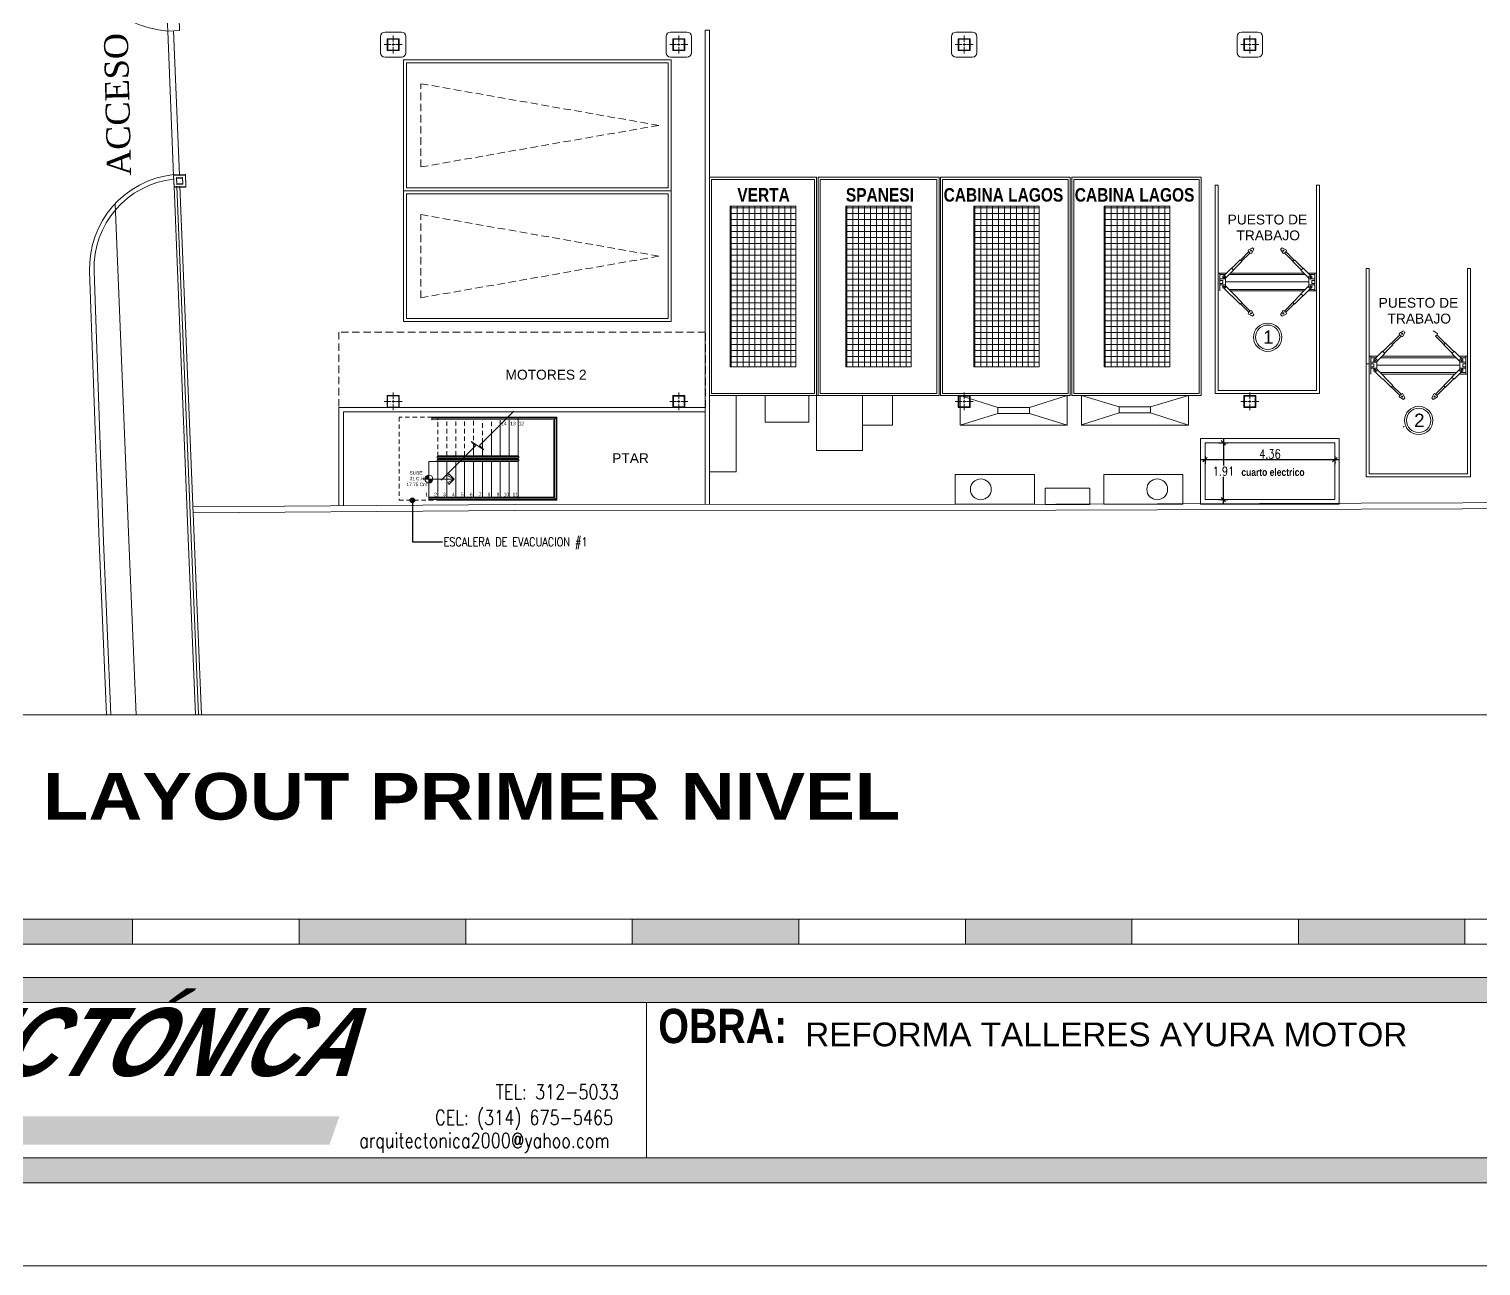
# Model space of a CAD drawing. Header units: millimetres. Extents: x 1010 to 1494, y -119 to 564.
# Drawn here: x 1047.44 to 1096.26, y 401.15 to 442.75 of the extents above; entities that cross this region are included whole.
import ezdxf
from ezdxf.enums import TextEntityAlignment as Align

# ---------------------------------------------------------------- set-up
doc = ezdxf.new("R2010")
doc.units = ezdxf.units.MM
doc.header["$PDMODE"] = 3
doc.linetypes.add('HIDDEN', pattern=[0.375, 0.25, -0.125])
doc.layers.get('0').update_dxf_attribs({"lineweight": 9})
doc.layers.get('Defpoints').update_dxf_attribs({"lineweight": 9})
for name, color, linetype, lineweight in [('10', 7, 'Continuous', 9), ('20', 6, 'Continuous', 9), ('30', 4, 'Continuous', 9), ('40', 3, 'Continuous', 9), ('50', 2, 'Continuous', 9), ('80', 1, 'Continuous', 9), ('Columna', 6, 'Continuous', 9), ('Estructura', 170, 'Continuous', 9), ('Malla', 7, 'FENCELINE1', 9), ('MRC', 2, 'Continuous', 9), ('Pedestal', 100, 'Continuous', 9), ('Puerta', 32, 'Continuous', 9), ('PYV', 6, 'Continuous', 9), ('TEXTOS', 7, 'Continuous', 9), ('TX2', 3, 'Continuous', 9), ('TX3', 6, 'Continuous', 9)]:
    doc.layers.add(name, color=color, linetype=linetype, lineweight=lineweight)
doc.styles.add('DING', font='romans.shx', dxfattribs={"width": 0.8})
doc.styles.add('OBLI', font='ARIALNB.TTF', dxfattribs={"oblique": 30})
doc.styles.get("Standard").update_dxf_attribs({"font": 'arial.ttf'})
doc.styles.add('SUB', font='ARIALNB.TTF', dxfattribs={"oblique": 30})
doc.styles.add('SWISS', font='swiss.ttf')
doc.styles.add('TITULO', font='')
doc.styles.get('TITULO').set_extended_font_data('Arial Black')
doc.linetypes.add('FENCELINE1', pattern='A,0.25,-0.1,[133,ltypeshp.shx,S=0.1,R=0,X=-0.1,Y=0],-0.1,1', length=1.45)
doc.dimstyles.new('DIM', dxfattribs={"dimscale": 0.15, "dimtxt": 2, "dimasz": 1, "dimexe": 1, "dimexo": 3, "dimgap": 0.25, "dimtad": 1, "dimtih": 1, "dimtoh": 1, "dimzin": 0, "dimdsep": 46, "dimtxsty": 'DING', "dimblk": 'OBLIQUE', "dimcen": 1, "dimdle": 1, "dimadec": 0, "dimazin": 0, "dimtfac": 1, "dimtmove": 0, "dimatfit": 0, "dimldrblk": 'ORIGIN2', "dimfxl": 1, "dimtolj": 1, "dimtzin": 0, "dimarcsym": 0})

# ---------------------------------------------------------------- blocks, each defined once
blk = doc.blocks.new('_Oblique')
at = {"color": 0, "linetype": 'ByBlock', "lineweight": -2}
blk.add_line((-0.5, -0.5), (0.5, 0.5), dxfattribs=at)
blk = doc.blocks.new('_Origin2')
at = {"color": 0, "linetype": 'ByBlock', "lineweight": -2}
blk.add_line((-0.5, 0), (-1, 0), dxfattribs=at)
for radius in [0.5, 0.25]:
    blk.add_circle((0, 0), radius, dxfattribs=at)
blk = doc.blocks.new('*D476')
at = {"layer": 'Defpoints', "color": 0, "transparency": 16777216}
for p in [(1086.986, 428.835), (1087.604, 428.835), (1086.986, 426.924)]:
    blk.add_point(p, dxfattribs=at)
at = {"layer": 'Estructura', "color": 0, "lineweight": -2, "transparency": 16777216}
for p, q in [((1087.436, 428.835), (1087.754, 428.835)), ((1087.604, 428.985), (1087.604, 428.067)), ((1087.604, 426.774), (1087.604, 427.692)), ((1087.436, 426.924), (1087.754, 426.924))]:
    blk.add_line(p, q, dxfattribs=at)
at = {"layer": 'Estructura', "color": 0, "lineweight": -2, "transparency": 16777216, "xscale": 0.15, "yscale": 0.15, "zscale": 0.15}
for p, rotation in [((1087.604, 428.835), 90), ((1087.604, 426.924), 270)]:
    blk.add_blockref('_Oblique', p, dxfattribs=dict(at, rotation=rotation))
at = {"layer": 'Estructura', "color": 0, "transparency": 16777216, "insert": (1087.604, 427.88), "char_height": 0.3, "attachment_point": 5, "style": 'DING'}
blk.add_mtext('\\A1;1.91', dxfattribs=at)
blk = doc.blocks.new('*D477')
at = {"layer": 'Defpoints', "color": 0, "transparency": 16777216}
for p in [(1086.986, 428.835), (1091.349, 428.835), (1091.349, 428.271)]:
    blk.add_point(p, dxfattribs=at)
at = {"layer": 'Estructura', "color": 0, "lineweight": -2, "transparency": 16777216}
for p, q in [((1086.836, 428.271), (1091.499, 428.271)), ((1086.986, 428.385), (1086.986, 428.121)), ((1091.349, 428.385), (1091.349, 428.121))]:
    blk.add_line(p, q, dxfattribs=at)
at = {"layer": 'Estructura', "color": 0, "lineweight": -2, "transparency": 16777216, "xscale": 0.15, "yscale": 0.15, "zscale": 0.15, "rotation": 180}
blk.add_blockref('_Oblique', (1086.986, 428.271), dxfattribs=at)
at = {"layer": 'Estructura', "color": 0, "lineweight": -2, "transparency": 16777216, "xscale": 0.15, "yscale": 0.15, "zscale": 0.15}
blk.add_blockref('_Oblique', (1091.349, 428.271), dxfattribs=at)
at = {"layer": 'Estructura', "color": 0, "transparency": 16777216, "insert": (1089.167, 428.459), "char_height": 0.3, "attachment_point": 5, "style": 'DING'}
blk.add_mtext('\\A1;4.36', dxfattribs=at)

msp = doc.modelspace()

# ---------------------------------------------------------------- hatches: boundary and pattern name
at = {"transparency": 33554534}
h = msp.add_hatch(color=7, dxfattribs=at)
h.dxf.hatch_style = 1
h.paths.add_polyline_path([(1060.89004, 427.74652), (1060.89004, 427.61421), (1060.75773, 427.61421, -0.41421072)])
h.paths.add_polyline_path([(1060.89004, 427.61421), (1061.02235, 427.61421, -0.41421072), (1060.89004, 427.4819)])
at = {"layer": '20'}
h = msp.add_hatch(color=256, dxfattribs=at)
h.paths.add_polyline_path([(1034.12645, 418.4122), (1033.28645, 418.4122), (1033.28645, 412.8122), (1034.12645, 412.8122)])
h.paths.add_polyline_path([(1034.12645, 429.6122), (1033.28645, 429.6122), (1033.28645, 424.0122), (1034.12645, 424.0122)])
h.paths.add_polyline_path([(1034.12645, 440.8122), (1033.28645, 440.8122), (1033.28645, 435.2122), (1034.12645, 435.2122)])
h.paths.add_polyline_path([(1039.72645, 412.8122), (1034.12645, 412.8122), (1034.12645, 411.9722), (1039.72645, 411.9722)])
h.paths.add_polyline_path([(1050.92645, 412.8122), (1045.32645, 412.8122), (1045.32645, 411.9722), (1050.92645, 411.9722)])
h.paths.add_polyline_path([(1062.12645, 412.8122), (1056.52645, 412.8122), (1056.52645, 411.9722), (1062.12645, 411.9722)])
h.paths.add_polyline_path([(1073.32645, 412.8122), (1067.72645, 412.8122), (1067.72645, 411.9722), (1073.32645, 411.9722)])
h.paths.add_polyline_path([(1084.52645, 412.8122), (1078.92645, 412.8122), (1078.92645, 411.9722), (1084.52645, 411.9722)])
at = {"layer": '20', "transparency": 33554687}
h = msp.add_hatch(dxfattribs=at)
h.set_pattern_fill('_USER', color=256, scale=0.2, double=1, pattern_type=0)
h.set_pattern_definition([(0, (1102.25363, 498.7417), (0, 0.2), []), (90, (1102.25363, 498.7417), (-0.2, 1e-17), [])])
h.paths.add_polyline_path([(1073.2228, 436.79431), (1071.0228, 436.79431), (1071.0228, 431.39431), (1073.2228, 431.39431)])
h = msp.add_hatch(dxfattribs=at)
h.set_pattern_fill('_USER', color=256, scale=0.2, double=1, pattern_type=0)
h.set_pattern_definition([(0, (1106.13863, 498.7417), (0, 0.2), []), (90, (1106.13863, 498.7417), (-0.2, 1e-17), [])])
h.paths.add_polyline_path([(1077.1078, 436.79431), (1074.9078, 436.79431), (1074.9078, 431.39431), (1077.1078, 431.39431)])
h = msp.add_hatch(dxfattribs=at)
h.set_pattern_fill('_USER', color=256, scale=0.2, double=1, pattern_type=0)
h.set_pattern_definition([(0, (1110.44363, 498.7417), (0, 0.2), []), (90, (1110.44363, 498.7417), (-0.2, 1e-17), [])])
h.paths.add_polyline_path([(1081.4128, 436.79431), (1079.2128, 436.79431), (1079.2128, 431.39431), (1081.4128, 431.39431)])
h = msp.add_hatch(dxfattribs=at)
h.set_pattern_fill('_USER', color=256, scale=0.2, double=1, pattern_type=0)
h.set_pattern_definition([(0, (1114.82919, 498.7417), (0, 0.2), []), (90, (1114.82919, 498.7417), (-0.2, 1e-17), [])])
h.paths.add_polyline_path([(1085.79836, 436.79431), (1083.59836, 436.79431), (1083.59836, 431.39431), (1085.79836, 431.39431)])
at = {"layer": '20'}
h = msp.add_hatch(color=256, dxfattribs=at)
h.paths.add_polyline_path([(1095.72645, 412.8122), (1090.12645, 412.8122), (1090.12645, 411.9722), (1095.72645, 411.9722)])
h.paths.add_polyline_path([(1106.92645, 412.8122), (1101.32645, 412.8122), (1101.32645, 411.9722), (1106.92645, 411.9722)])
h.paths.add_polyline_path([(1118.12645, 412.8122), (1112.52645, 412.8122), (1112.52645, 411.9722), (1118.12645, 411.9722)])
h.paths.add_polyline_path([(1129.32645, 412.8122), (1123.72645, 412.8122), (1123.72645, 411.9722), (1129.32645, 411.9722)])
h.paths.add_polyline_path([(1140.52645, 412.8122), (1134.92645, 412.8122), (1134.92645, 411.9722), (1140.52645, 411.9722)])
h.paths.add_polyline_path([(1151.72645, 412.8122), (1146.12645, 412.8122), (1146.12645, 411.9722), (1151.72645, 411.9722)])
h.paths.add_polyline_path([(1162.92645, 412.8122), (1157.32645, 412.8122), (1157.32645, 411.9722), (1162.92645, 411.9722)])
msp.add_hatch(color=256, dxfattribs=at).paths.add_polyline_path([(1103.37045, 410.8522), (1033.28645, 410.8522), (1033.28645, 403.953), (1103.37045, 403.953), (1103.37045, 404.793), (1034.12645, 404.793), (1034.12645, 410.0122), (1103.37045, 410.0122)])
h = msp.add_hatch(color=250, dxfattribs=at)
h.set_gradient(color1=(51, 51, 51), one_color=1, tint=1)
h.paths.add_polyline_path([(1057.87825, 406.18267), (1044.15416, 406.18267), (1043.82261, 405.23183), (1057.5467, 405.23183)])

# ---------------------------------------------------------------- linework, layer by layer
for p, q in [((1087.32952, 437.49417), (1087.42952, 437.49417)), ((1087.32952, 430.49417), (1087.32952, 437.49417)), ((1087.42952, 437.49417), (1087.42952, 430.59417)), ((1090.72952, 430.59417), (1090.72952, 437.49417)), ((1090.72952, 437.49417), (1090.82952, 437.49417)), ((1090.82952, 430.49417), (1090.82952, 437.49417)), ((1092.40799, 427.6951), (1092.40799, 434.6951)), ((1092.40799, 434.6951), (1092.50799, 434.6951)), ((1092.50799, 434.6951), (1092.50799, 427.7951)), ((1095.80799, 427.7951), (1095.80799, 434.6951)), ((1095.80799, 434.6951), (1095.90799, 434.6951)), ((1095.90799, 427.6951), (1095.90799, 434.6951)), ((1092.40799, 431.48884), (1092.50799, 431.48884)), ((1087.42952, 430.59417), (1090.72952, 430.59417)), ((1087.32952, 430.49417), (1090.82952, 430.49417)), ((1092.40799, 427.6951), (1095.90799, 427.6951)), ((1092.50799, 427.7951), (1095.80799, 427.7951))]:
    msp.add_line(p, q)
at = {"layer": '10'}
for p, q in [((1059.69004, 442.30431, 99.84153), (1059.69004, 442.52823, 99.84153)), ((1069.29004, 442.30431, 99.84153), (1069.29004, 442.52823, 99.84153)), ((1078.89004, 442.30431, 99.84153), (1078.89004, 442.52823, 99.84153)), ((1088.49004, 442.30431), (1088.49004, 442.52823)), ((1059.61004, 442.22431, 99.84153), (1059.39004, 442.22431, 99.84153)), ((1059.74004, 442.22431, 99.84153), (1059.64004, 442.22431, 99.84153)), ((1059.69004, 442.17431, 99.84153), (1059.69004, 442.27431, 99.84153)), ((1059.69004, 441.92823, 99.84153), (1059.69004, 442.14431, 99.84153)), ((1059.99004, 442.22431, 99.84153), (1059.77004, 442.22431, 99.84153)), ((1069.21004, 442.22431, 99.84153), (1068.99004, 442.22431, 99.84153)), ((1069.34004, 442.22431, 99.84153), (1069.24004, 442.22431, 99.84153)), ((1069.29004, 442.17431, 99.84153), (1069.29004, 442.27431, 99.84153)), ((1069.29004, 441.92823, 99.84153), (1069.29004, 442.14431, 99.84153)), ((1069.59004, 442.22431, 99.84153), (1069.37004, 442.22431, 99.84153)), ((1078.81004, 442.22431, 99.84153), (1078.59004, 442.22431, 99.84153)), ((1078.94004, 442.22431, 99.84153), (1078.84004, 442.22431, 99.84153)), ((1078.89004, 442.17431, 99.84153), (1078.89004, 442.27431, 99.84153)), ((1078.89004, 441.92823, 99.84153), (1078.89004, 442.14431, 99.84153)), ((1079.19004, 442.22431, 99.84153), (1078.97004, 442.22431, 99.84153)), ((1088.41004, 442.22431), (1088.19004, 442.22431)), ((1088.54004, 442.22431), (1088.44004, 442.22431)), ((1088.49004, 442.17431), (1088.49004, 442.27431)), ((1088.49004, 441.92823), (1088.49004, 442.14431)), ((1088.79004, 442.22431), (1088.57004, 442.22431)), ((1059.61004, 430.22431, 99.84153), (1059.39004, 430.22431, 99.84153)), ((1059.74004, 430.22431, 99.84153), (1059.64004, 430.22431, 99.84153)), ((1059.69004, 430.30431, 99.84153), (1059.69004, 430.52823, 99.84153)), ((1059.69004, 430.17431, 99.84153), (1059.69004, 430.27431, 99.84153)), ((1059.69004, 429.92823, 99.84153), (1059.69004, 430.14431, 99.84153)), ((1059.99004, 430.22431, 99.84153), (1059.77004, 430.22431, 99.84153)), ((1069.21004, 430.22431, 99.84153), (1068.99004, 430.22431, 99.84153)), ((1069.34004, 430.22431, 99.84153), (1069.24004, 430.22431, 99.84153)), ((1069.29004, 430.30431, 99.84153), (1069.29004, 430.52823, 99.84153)), ((1069.29004, 430.17431, 99.84153), (1069.29004, 430.27431, 99.84153)), ((1069.29004, 429.92823, 99.84153), (1069.29004, 430.14431, 99.84153)), ((1069.59004, 430.22431, 99.84153), (1069.37004, 430.22431, 99.84153)), ((1078.81004, 430.22431, 99.84153), (1078.59004, 430.22431, 99.84153)), ((1078.94004, 430.22431, 99.84153), (1078.84004, 430.22431, 99.84153)), ((1078.89004, 430.30431, 99.84153), (1078.89004, 430.52823, 99.84153)), ((1078.89004, 430.17431, 99.84153), (1078.89004, 430.27431, 99.84153)), ((1078.89004, 429.92823, 99.84153), (1078.89004, 430.14431, 99.84153)), ((1079.19004, 430.22431, 99.84153), (1078.97004, 430.22431, 99.84153)), ((1088.41004, 430.22431), (1088.19004, 430.22431)), ((1088.54004, 430.22431), (1088.44004, 430.22431)), ((1088.49004, 430.30431), (1088.49004, 430.52823)), ((1088.49004, 430.17431), (1088.49004, 430.27431)), ((1088.49004, 429.92823), (1088.49004, 430.14431)), ((1088.79004, 430.22431), (1088.57004, 430.22431)), ((1065.16504, 429.67671, 99.84153), (1060.99004, 429.67671, 99.84153)), ((1065.11504, 429.62671, 99.84153), (1060.99004, 429.62671, 99.84153)), ((1061.19004, 429.67671, 99.84153), (1061.19004, 429.62671, 99.84153)), ((1063.89004, 429.62671, 99.84153), (1063.89004, 429.67671, 99.84153)), ((1065.11504, 429.62671, 99.84153), (1065.16504, 429.67671, 99.84153)), ((1065.11504, 426.97671, 99.84153), (1065.11504, 429.62671, 99.84153)), ((1065.16504, 426.92671, 99.84153), (1065.16504, 429.67671, 99.84153)), ((1061.16504, 428.32671, 99.84153), (1061.16504, 428.37671, 99.84153)), ((1061.16504, 428.37671, 99.84153), (1063.91504, 428.37671, 99.84153)), ((1061.16504, 428.32671, 99.84153), (1063.91504, 428.32671, 99.84153)), ((1061.16504, 428.22671, 99.84153), (1061.16504, 428.27671, 99.84153)), ((1061.16504, 428.27671, 99.84153), (1063.91504, 428.27671, 99.84153)), ((1061.16504, 428.22671, 99.84153), (1063.91504, 428.22671, 99.84153)), ((1063.91504, 428.32671, 99.84153), (1063.91504, 428.37671, 99.84153)), ((1063.91504, 428.22671, 99.84153), (1063.91504, 428.27671, 99.84153)), ((1060.89004, 426.97671, 99.84153), (1065.11504, 426.97671, 99.84153)), ((1060.89004, 426.97671, 99.84153), (1060.89004, 426.92671, 99.84153)), ((1060.89004, 426.92671, 99.84153), (1065.16504, 426.92671, 99.84153)), ((1063.89004, 426.97671, 99.84153), (1063.89004, 426.92671, 99.84153)), ((1065.16504, 426.92671, 99.84153), (1065.11504, 426.97671, 99.84153)), ((1219.76645, 412.8122), (1032.72645, 412.8122)), ((1050.92645, 412.8122), (1050.92645, 411.9722)), ((1056.52645, 412.8122), (1056.52645, 411.9722)), ((1062.12645, 412.8122), (1062.12645, 411.9722)), ((1067.72645, 412.8122), (1067.72645, 411.9722)), ((1073.32645, 412.8122), (1073.32645, 411.9722)), ((1078.92645, 412.8122), (1078.92645, 411.9722)), ((1084.52645, 412.8122), (1084.52645, 411.9722)), ((1090.12645, 412.8122), (1090.12645, 411.9722)), ((1095.72645, 412.8122), (1095.72645, 411.9722)), ((1219.76645, 411.9722), (1033.28645, 411.9722))]:
    msp.add_line(p, q, dxfattribs=at)
msp.add_lwpolyline([(1026.56645, 401.153), (1222.56645, 401.153), (1222.56645, 541.153), (1026.56645, 541.153)], close=True, dxfattribs=at)
at = {"layer": '20'}
for p, q in [((1087.88407, 434.70529), (1088.16692, 434.98814)), ((1088.22349, 434.93157), (1088.16692, 434.98814)), ((1088.17399, 434.98107), (1088.45683, 435.26391)), ((1088.21641, 434.93864), (1088.49926, 435.22148)), ((1088.43638, 435.31186), (1088.5812, 435.39488)), ((1088.45033, 435.2704), (1088.43638, 435.31186)), ((1088.50575, 435.21499), (1088.45033, 435.2704)), ((1088.50575, 435.21499), (1088.54721, 435.20103)), ((1088.54721, 435.20103), (1088.63023, 435.34586)), ((1088.5812, 435.39488), (1088.60572, 435.37037)), ((1088.63023, 435.34586), (1088.60572, 435.37037)), ((1089.52881, 435.34586), (1089.55332, 435.37037)), ((1089.61182, 435.20103), (1089.52881, 435.34586)), ((1089.57783, 435.39488), (1089.55332, 435.37037)), ((1089.72266, 435.31186), (1089.57783, 435.39488)), ((1089.65328, 435.21499), (1089.61182, 435.20103)), ((1089.65328, 435.21499), (1089.7087, 435.2704)), ((1089.94262, 434.93864), (1089.65977, 435.22148)), ((1089.98504, 434.98107), (1089.7022, 435.26391)), ((1089.7087, 435.2704), (1089.72266, 435.31186)), ((1089.93555, 434.93157), (1089.99211, 434.98814)), ((1090.27496, 434.70529), (1089.99211, 434.98814)), ((1087.42952, 434.54417), (1087.70881, 434.54417)), ((1087.42952, 434.54417), (1087.42952, 433.94417)), ((1087.47952, 434.54417), (1087.47952, 433.94417)), ((1087.60881, 434.44417), (1087.877, 434.71236)), ((1087.67952, 434.37346), (1087.94771, 434.64165)), ((1087.85023, 434.54417), (1090.30881, 434.54417)), ((1087.94771, 434.64165), (1087.877, 434.71236)), ((1087.94064, 434.64873), (1088.22349, 434.93157)), ((1090.21839, 434.64873), (1089.93555, 434.93157)), ((1090.21132, 434.64165), (1090.28203, 434.71236)), ((1090.47952, 434.37346), (1090.21132, 434.64165)), ((1090.55023, 434.44417), (1090.28203, 434.71236)), ((1090.45023, 434.54417), (1090.72952, 434.54417)), ((1090.67952, 434.54417), (1090.67952, 433.94417)), ((1090.72952, 434.54417), (1090.72952, 433.94417)), ((1087.47952, 434.49417), (1087.65881, 434.49417)), ((1087.57952, 434.34417), (1087.57952, 434.44417)), ((1087.57952, 434.44417), (1087.67952, 434.44417)), ((1087.57952, 434.14417), (1087.57952, 434.04417)), ((1087.57952, 434.04417), (1087.67952, 434.04417)), ((1087.60881, 434.04417), (1087.877, 433.77597)), ((1087.67952, 434.34417), (1087.67952, 434.44417)), ((1087.67952, 434.24417), (1090.47952, 434.24417)), ((1087.67952, 434.14417), (1087.67952, 434.04417)), ((1087.67952, 434.11488), (1087.94771, 433.84668)), ((1087.80023, 434.49417), (1090.35881, 434.49417)), ((1090.47952, 434.11488), (1090.21132, 433.84668)), ((1090.55023, 434.04417), (1090.28203, 433.77597)), ((1090.57952, 434.44417), (1090.47952, 434.44417)), ((1090.47952, 434.34417), (1090.47952, 434.44417)), ((1090.47952, 434.14417), (1090.47952, 434.04417)), ((1090.57952, 434.04417), (1090.47952, 434.04417)), ((1090.50023, 434.49417), (1090.67952, 434.49417)), ((1090.57952, 434.34417), (1090.57952, 434.44417)), ((1090.57952, 434.14417), (1090.57952, 434.04417)), ((1087.80023, 433.99417), (1090.35881, 433.99417)), ((1087.85023, 433.94417), (1090.30881, 433.94417)), ((1087.88407, 433.78304), (1088.16692, 433.5002)), ((1087.94064, 433.83961), (1088.22349, 433.55677)), ((1088.22349, 433.55677), (1088.16692, 433.5002)), ((1088.21641, 433.54969), (1088.49926, 433.26685)), ((1089.94262, 433.54969), (1089.65977, 433.26685)), ((1090.21839, 433.83961), (1089.93555, 433.55677)), ((1089.93555, 433.55677), (1089.99211, 433.5002)), ((1090.27496, 433.78304), (1089.99211, 433.5002)), ((1090.21132, 433.84668), (1090.28203, 433.77597)), ((1090.45023, 433.94417), (1090.72952, 433.94417)), ((1090.50023, 433.99417), (1090.67952, 433.99417)), ((1088.17399, 433.50727), (1088.45683, 433.22443)), ((1088.45033, 433.21793), (1088.43638, 433.17647)), ((1088.43638, 433.17647), (1088.5812, 433.09346)), ((1088.50575, 433.27335), (1088.45033, 433.21793)), ((1088.50575, 433.27335), (1088.54721, 433.28731)), ((1088.54721, 433.28731), (1088.63023, 433.14248)), ((1088.5812, 433.09346), (1088.60572, 433.11797)), ((1088.63023, 433.14248), (1088.60572, 433.11797)), ((1089.61182, 433.28731), (1089.52881, 433.14248)), ((1089.52881, 433.14248), (1089.55332, 433.11797)), ((1089.57783, 433.09346), (1089.55332, 433.11797)), ((1089.72266, 433.17647), (1089.57783, 433.09346)), ((1089.65328, 433.27335), (1089.61182, 433.28731)), ((1089.65328, 433.27335), (1089.7087, 433.21793)), ((1089.98504, 433.50727), (1089.7022, 433.22443)), ((1089.7087, 433.21793), (1089.72266, 433.17647)), ((1093.51484, 432.5128), (1093.65967, 432.59581)), ((1093.62568, 432.40196), (1093.7087, 432.54679)), ((1093.7087, 432.54679), (1093.68418, 432.5713)), ((1094.80113, 432.5128), (1094.6563, 432.59581)), ((1092.96254, 431.90623), (1093.24539, 432.18907)), ((1093.01911, 431.84966), (1093.30196, 432.1325)), ((1093.30196, 432.1325), (1093.24539, 432.18907)), ((1093.25246, 432.182), (1093.5353, 432.46484)), ((1093.29488, 432.13957), (1093.57773, 432.42241)), ((1093.5288, 432.47134), (1093.51484, 432.5128)), ((1093.58422, 432.41592), (1093.5288, 432.47134)), ((1093.58422, 432.41592), (1093.62568, 432.40196)), ((1094.73175, 432.41592), (1094.78717, 432.47134)), ((1095.02109, 432.13957), (1094.73824, 432.42241)), ((1095.06351, 432.182), (1094.78067, 432.46484)), ((1094.78717, 432.47134), (1094.80113, 432.5128)), ((1095.01402, 432.1325), (1095.07058, 432.18907)), ((1095.29686, 431.84966), (1095.01402, 432.1325)), ((1095.35343, 431.90623), (1095.07058, 432.18907)), ((1092.50799, 431.7451), (1092.78727, 431.7451)), ((1092.50799, 431.7451), (1092.50799, 431.1451)), ((1092.55799, 431.7451), (1092.55799, 431.1451)), ((1092.55799, 431.6951), (1092.73727, 431.6951)), ((1092.65799, 431.5451), (1092.65799, 431.6451)), ((1092.65799, 431.6451), (1092.75799, 431.6451)), ((1092.68727, 431.6451), (1092.95547, 431.9133)), ((1092.75799, 431.57439), (1093.02618, 431.84259)), ((1092.75799, 431.5451), (1092.75799, 431.6451)), ((1092.8787, 431.6951), (1095.43727, 431.6951)), ((1092.9287, 431.7451), (1095.38727, 431.7451)), ((1093.02618, 431.84259), (1092.95547, 431.9133)), ((1095.28979, 431.84259), (1095.3605, 431.9133)), ((1095.55799, 431.57439), (1095.28979, 431.84259)), ((1095.6287, 431.6451), (1095.3605, 431.9133)), ((1095.5287, 431.7451), (1095.80799, 431.7451)), ((1095.65799, 431.6451), (1095.55799, 431.6451)), ((1095.55799, 431.5451), (1095.55799, 431.6451)), ((1095.5787, 431.6951), (1095.75799, 431.6951)), ((1095.65799, 431.5451), (1095.65799, 431.6451)), ((1095.75799, 431.7451), (1095.75799, 431.1451)), ((1095.80799, 431.7451), (1095.80799, 431.1451)), ((1092.65799, 431.3451), (1092.65799, 431.2451)), ((1092.65799, 431.2451), (1092.75799, 431.2451)), ((1092.68727, 431.2451), (1092.95547, 430.9769)), ((1092.75799, 431.4451), (1095.55799, 431.4451)), ((1092.75799, 431.3451), (1092.75799, 431.2451)), ((1092.75799, 431.31581), (1093.02618, 431.04761)), ((1092.8787, 431.1951), (1095.43727, 431.1951)), ((1092.9287, 431.1451), (1095.38727, 431.1451)), ((1095.55799, 431.31581), (1095.28979, 431.04761)), ((1095.6287, 431.2451), (1095.3605, 430.9769)), ((1095.5287, 431.1451), (1095.80799, 431.1451)), ((1095.55799, 431.3451), (1095.55799, 431.2451)), ((1095.65799, 431.2451), (1095.55799, 431.2451)), ((1095.5787, 431.1951), (1095.75799, 431.1951)), ((1095.65799, 431.3451), (1095.65799, 431.2451)), ((1092.96254, 430.98397), (1093.24539, 430.70113)), ((1093.01911, 431.04054), (1093.30196, 430.7577)), ((1093.30196, 430.7577), (1093.24539, 430.70113)), ((1093.25246, 430.7082), (1093.5353, 430.42536)), ((1093.29488, 430.75063), (1093.57773, 430.46778)), ((1095.02109, 430.75063), (1094.73824, 430.46778)), ((1095.06351, 430.7082), (1094.78067, 430.42536)), ((1095.29686, 431.04054), (1095.01402, 430.7577)), ((1095.01402, 430.7577), (1095.07058, 430.70113)), ((1095.35343, 430.98397), (1095.07058, 430.70113)), ((1095.28979, 431.04761), (1095.3605, 430.9769)), ((1093.5288, 430.41886), (1093.51484, 430.3774)), ((1093.51484, 430.3774), (1093.65967, 430.29439)), ((1093.58422, 430.47428), (1093.5288, 430.41886)), ((1093.58422, 430.47428), (1093.62568, 430.48824)), ((1093.62568, 430.48824), (1093.7087, 430.34341)), ((1093.65967, 430.29439), (1093.68418, 430.3189)), ((1093.7087, 430.34341), (1093.68418, 430.3189)), ((1094.69029, 430.48824), (1094.60728, 430.34341)), ((1094.60728, 430.34341), (1094.63179, 430.3189)), ((1094.6563, 430.29439), (1094.63179, 430.3189)), ((1094.80113, 430.3774), (1094.6563, 430.29439)), ((1094.73175, 430.47428), (1094.69029, 430.48824)), ((1094.73175, 430.47428), (1094.78717, 430.41886)), ((1094.78717, 430.41886), (1094.80113, 430.3774)), ((1060.99004, 429.60171, 99.84153), (1060.99004, 429.70171, 99.84153)), ((1065.19004, 429.70171, 99.84153), (1060.99004, 429.70171, 99.84153)), ((1061.19004, 429.67671, 99.84153), (1061.19004, 429.70171, 99.84153)), ((1061.19004, 429.60171, 99.84153), (1061.19004, 429.62671, 99.84153)), ((1063.89004, 429.67671, 99.84153), (1063.89004, 429.70171, 99.84153)), ((1063.89004, 429.60171, 99.84153), (1063.89004, 429.62671, 99.84153)), ((1065.19004, 426.90171, 99.84153), (1065.19004, 429.70171, 99.84153)), ((1065.09004, 427.00171, 99.84153), (1065.09004, 429.60171, 99.84153)), ((1093.65967, 429.38955), (1093.68418, 429.36504)), ((1061.19004, 428.30171, 99.84153), (1063.89004, 428.30171, 99.84153)), ((1061.52342, 427.72971, 99.84153), (1061.56433, 427.79677, 99.84153)), ((1061.74043, 427.61421, 99.84153), (1061.52342, 427.72971, 99.84153)), ((1061.56433, 427.79677, 99.84153), (1061.74043, 427.61421, 99.84153)), ((1061.74043, 427.61421, 99.84153), (1061.52342, 427.49871, 99.84153)), ((1061.52342, 427.49871, 99.84153), (1061.56433, 427.43165, 99.84153)), ((1061.56433, 427.43165, 99.84153), (1061.74043, 427.61421, 99.84153)), ((1060.89004, 427.00171, 99.84153), (1065.09004, 427.00171, 99.84153)), ((1060.89004, 426.97671, 99.84153), (1060.89004, 427.00171, 99.84153)), ((1060.89004, 426.90171, 99.84153), (1060.89004, 426.92671, 99.84153)), ((1061.19004, 426.90171, 99.84153), (1065.19004, 426.90171, 99.84153)), ((1063.89004, 426.97671, 99.84153), (1063.89004, 427.00171, 99.84153)), ((1063.89004, 426.90171, 99.84153), (1063.89004, 426.92671, 99.84153)), ((1219.76645, 410.8522), (1033.28645, 410.8522)), ((1218.92645, 410.0122), (1034.12645, 410.0122)), ((1034.12645, 404.793), (1218.92645, 404.793)), ((1033.28645, 403.953), (1219.76645, 403.953))]:
    msp.add_line(p, q, dxfattribs=at)
at = {"layer": '20', "color": 7, "lineweight": 0}
msp.add_line((1026.56645, 401.153), (1222.56645, 401.153), dxfattribs=at)
at = {"layer": '20', "elevation": 99.84153}
msp.add_lwpolyline([(1052.10674, 442.68205, -0.37808993), (1048.97757, 445.88487, -0.00951499), (1047.50316, 497.53941, -0.00665151), (1047.57558, 516.61363, -0.36003132), (1049.63357, 519.01637), (1054.97735, 520.17422)], format="xyb", dxfattribs=at)
at = {"layer": '20', "elevation": 199.68306}
for points in [[(1060.03978, 437.31108), (1069.03978, 437.31108), (1069.03978, 441.71108), (1060.03978, 441.71108)], [(1060.13978, 437.41108), (1068.93978, 437.41108), (1068.93978, 441.61108), (1060.13978, 441.61108)], [(1060.03978, 432.91108), (1069.03978, 432.91108), (1069.03978, 437.31108), (1060.03978, 437.31108)], [(1060.13978, 433.01108), (1068.93978, 433.01108), (1068.93978, 437.21108), (1060.13978, 437.21108)]]:
    msp.add_lwpolyline(points, close=True, dxfattribs=at)
at = {"layer": '20'}
for points in [[(1050.04376, 419.68335), (1049.79846, 425.50619), (1049.48107, 434.60336, -0.39354219), (1052.30286, 437.85343)], [(1050.1939, 419.68335), (1049.94835, 425.51196), (1049.63098, 434.60859, -0.39259557), (1052.30892, 437.70321)]]:
    msp.add_lwpolyline(points, format="xyb", dxfattribs=at)
for points in [[(1053.04627, 419.68335), (1052.79572, 425.63081), (1052.31898, 437.45375)], [(1053.24645, 419.68335), (1052.99555, 425.63904), (1052.51881, 437.46196)], [(1051.0445, 419.68335), (1050.79741, 425.54842), (1050.34045, 436.88085)]]:
    msp.add_lwpolyline(points, dxfattribs=at)
for points in [[(1087.47952, 434.34417), (1087.67952, 434.34417), (1087.67952, 434.14417), (1087.47952, 434.14417)], [(1087.47952, 434.29417), (1087.57952, 434.29417), (1087.57952, 434.19417), (1087.47952, 434.19417)], [(1090.47952, 434.34417), (1090.67952, 434.34417), (1090.67952, 434.14417), (1090.47952, 434.14417)], [(1090.67952, 434.29417), (1090.57952, 434.29417), (1090.57952, 434.19417), (1090.67952, 434.19417)], [(1092.55799, 431.5451), (1092.75799, 431.5451), (1092.75799, 431.3451), (1092.55799, 431.3451)], [(1092.55799, 431.4951), (1092.65799, 431.4951), (1092.65799, 431.3951), (1092.55799, 431.3951)], [(1095.55799, 431.5451), (1095.75799, 431.5451), (1095.75799, 431.3451), (1095.55799, 431.3451)], [(1095.75799, 431.4951), (1095.65799, 431.4951), (1095.65799, 431.3951), (1095.75799, 431.3951)]]:
    msp.add_lwpolyline(points, close=True, dxfattribs=at)
for centre, radius in [((1088.535, 435.29966), 0.01698), ((1089.62403, 435.29966), 0.01698), ((1087.62952, 434.39417), 0.0118), ((1087.62952, 434.09417), 0.0118), ((1090.52952, 434.39417), 0.0118), ((1090.52952, 434.09417), 0.0118), ((1088.535, 433.18868), 0.01698), ((1089.62403, 433.18868), 0.01698), ((1089.09247, 432.38633), 0.4753), ((1089.09247, 432.38633), 0.40825), ((1093.61347, 432.50059), 0.01698), ((1092.70799, 431.5951), 0.0118), ((1095.60799, 431.5951), 0.0118), ((1092.70799, 431.2951), 0.0118), ((1095.60799, 431.2951), 0.0118), ((1093.61347, 430.38961), 0.01698), ((1094.7025, 430.38961), 0.01698), ((1094.17094, 429.58726), 0.4753), ((1094.17094, 429.58726), 0.40825), ((1060.89004, 427.61421, 99.84153), 0.13231)]:
    msp.add_circle(centre, radius, dxfattribs=at)
at = {"layer": '30', "linetype": 'HIDDEN'}
for p, q in [((1060.61713, 440.91108, 199.68306), (1068.61713, 439.51108, 199.68306)), ((1060.61713, 438.11108, 199.68306), (1060.61713, 440.91108, 199.68306)), ((1068.61713, 439.51108, 199.68306), (1060.61713, 438.11108, 199.68306)), ((1060.61713, 436.51108, 199.68306), (1068.61713, 435.11108, 199.68306)), ((1060.61713, 433.71108, 199.68306), (1060.61713, 436.51108, 199.68306)), ((1068.61713, 435.11108, 199.68306), (1060.61713, 433.71108, 199.68306))]:
    msp.add_line(p, q, dxfattribs=at)
at = {"layer": '30'}
for p, q in [((1062.99004, 428.40171, 99.84153), (1062.99004, 429.14156, 99.84153)), ((1063.29004, 428.40171, 99.84153), (1063.29004, 429.44156, 99.84153)), ((1063.59004, 428.40171, 99.84153), (1063.59004, 429.60171, 99.84153)), ((1063.89004, 428.37671, 99.84153), (1063.89004, 429.60171, 99.84153)), ((1062.39004, 428.40171, 99.84153), (1062.39004, 428.6689, 99.84153)), ((1062.69004, 428.40171, 99.84153), (1062.69004, 428.84156, 99.84153)), ((1060.89004, 427.00171, 99.84153), (1060.89004, 428.20171, 99.84153)), ((1060.89004, 428.20171, 99.84153), (1063.89004, 428.20171, 99.84153)), ((1061.19004, 428.40171, 99.84153), (1063.89004, 428.40171, 99.84153)), ((1061.19004, 428.27671, 99.84153), (1061.19004, 428.32671, 99.84153)), ((1061.19004, 427.00171, 99.84153), (1061.19004, 428.22671, 99.84153)), ((1061.49004, 427.00171, 99.84153), (1061.49004, 428.20171, 99.84153)), ((1061.79004, 427.00171, 99.84153), (1061.79004, 428.20171, 99.84153)), ((1062.09004, 427.00171, 99.84153), (1062.09004, 428.20171, 99.84153)), ((1062.39004, 427.00171, 99.84153), (1062.39004, 428.20171, 99.84153)), ((1062.69004, 427.00171, 99.84153), (1062.69004, 428.20171, 99.84153)), ((1062.99004, 427.00171, 99.84153), (1062.99004, 428.20171, 99.84153)), ((1063.29004, 427.00171, 99.84153), (1063.29004, 428.20171, 99.84153)), ((1063.59004, 427.00171, 99.84153), (1063.59004, 428.20171, 99.84153)), ((1063.89004, 428.27671, 99.84153), (1063.89004, 428.32671, 99.84153)), ((1063.89004, 427.00171, 99.84153), (1063.89004, 428.22671, 99.84153))]:
    msp.add_line(p, q, dxfattribs=at)
for points in [[(1073.2228, 436.79431), (1071.0228, 436.79431), (1071.0228, 431.39431), (1073.2228, 431.39431)], [(1077.1078, 436.79431), (1074.9078, 436.79431), (1074.9078, 431.39431), (1077.1078, 431.39431)], [(1081.4128, 436.79431), (1079.2128, 436.79431), (1079.2128, 431.39431), (1081.4128, 431.39431)], [(1085.79836, 436.79431), (1083.59836, 436.79431), (1083.59836, 431.39431), (1085.79836, 431.39431)]]:
    msp.add_lwpolyline(points, close=True, dxfattribs=at)
at = {"layer": '30', "linetype": 'HIDDEN'}
msp.add_lwpolyline([(1057.86504, 430.02431), (1070.18504, 430.02431), (1070.18504, 432.55503), (1057.86504, 432.55503)], close=True, dxfattribs=at)
at = {"layer": '40'}
for p, q in [((1080.02249, 430.02431), (1078.7528, 430.42431)), ((1081.08249, 430.02431), (1082.3528, 430.42431)), ((1084.0978, 430.04431), (1082.8278, 430.42431)), ((1085.1578, 430.04431), (1086.4278, 430.42431)), ((1080.02249, 429.82431), (1078.7528, 429.42431)), ((1081.08249, 429.82431), (1082.3528, 429.42431)), ((1084.0978, 429.84431), (1082.8278, 429.44431)), ((1085.1578, 429.84431), (1086.4278, 429.42431))]:
    msp.add_line(p, q, dxfattribs=at)
for points in [[(1071.2228, 427.86431), (1071.2228, 430.42431), (1070.3228, 430.42431), (1070.3228, 427.86431)], [(1073.6678, 429.52431), (1073.6678, 430.42431), (1072.1978, 430.42431), (1072.1978, 429.52431)], [(1073.9228, 428.57431), (1075.4728, 428.57431), (1075.4728, 430.42431), (1073.9228, 430.42431)], [(1075.4728, 429.42431), (1076.4728, 429.42431), (1076.4728, 430.42431), (1075.4728, 430.42431)], [(1078.7528, 430.42431), (1078.7528, 429.42431), (1082.3528, 429.42431), (1082.3528, 430.42431)], [(1082.8278, 430.42431), (1082.8278, 429.42431), (1086.4278, 429.42431), (1086.4278, 430.42431)], [(1080.02249, 430.02431), (1080.02249, 429.82431), (1081.08249, 429.82431), (1081.08249, 430.02431)], [(1084.0978, 430.04431), (1084.0978, 429.84431), (1085.1578, 429.84431), (1085.1578, 430.04431)], [(1078.58687, 427.76962), (1078.58687, 426.76962), (1081.24687, 426.76962), (1081.24687, 427.76962)], [(1086.23874, 426.76962), (1086.23874, 427.76962), (1083.57874, 427.76962), (1083.57874, 426.76962)], [(1081.61513, 427.30954), (1081.61513, 426.75954), (1083.11513, 426.75954), (1083.11513, 427.30954)]]:
    msp.add_lwpolyline(points, close=True, dxfattribs=at)
for centre in [(1079.44691, 427.26962), (1085.3787, 427.26962)]:
    msp.add_circle(centre, 0.35, dxfattribs=at)
at = {"layer": '50'}
for p, q in [((1070.1728, 437.76431), (1070.1728, 442.71344)), ((1070.3228, 442.71344), (1070.1728, 442.71344)), ((1070.3228, 426.76199), (1070.3228, 442.71344)), ((1070.1728, 426.76185), (1070.1728, 437.76431)), ((1052.96159, 426.48109), (1052.95353, 426.68104))]:
    msp.add_line(p, q, dxfattribs=at)
at = {"layer": '50', "color": 7, "linetype": 'HIDDEN', "ltscale": 0.6}
for p, q in [((1061.19004, 428.37671, 99.84153), (1061.19004, 429.60171, 99.84153)), ((1061.49004, 428.40171, 99.84153), (1061.49004, 429.60171, 99.84153)), ((1061.79004, 428.40171, 99.84153), (1061.79004, 429.60171, 99.84153)), ((1062.09004, 428.40171, 99.84153), (1062.09004, 429.60171, 99.84153)), ((1062.39004, 428.6689, 99.84153), (1062.39004, 429.60171, 99.84153)), ((1062.69004, 428.84156, 99.84153), (1062.69004, 429.60171, 99.84153)), ((1062.99004, 429.14156, 99.84153), (1062.99004, 429.60171, 99.84153)), ((1063.29004, 429.44156, 99.84153), (1063.29004, 429.60171, 99.84153))]:
    msp.add_line(p, q, dxfattribs=at)
at = {"layer": '50'}
for points in [[(1073.9228, 437.76431), (1070.3228, 437.76431), (1070.3228, 430.42431), (1073.9228, 430.42431)], [(1073.8528, 437.69431), (1070.3928, 437.69431), (1070.3928, 430.49431), (1073.8528, 430.49431)], [(1078.0428, 437.76431), (1073.9728, 437.76431), (1073.9728, 430.42431), (1078.0428, 430.42431)], [(1077.9728, 437.69431), (1074.0428, 437.69431), (1074.0428, 430.49431), (1077.9728, 430.49431)], [(1082.4528, 437.76431), (1078.0928, 437.76431), (1078.0928, 430.42431), (1082.4528, 430.42431)], [(1082.3828, 437.69431), (1078.1628, 437.69431), (1078.1628, 430.49431), (1082.3828, 430.49431)], [(1086.8578, 437.76431), (1082.5028, 437.76431), (1082.5028, 430.42431), (1086.8578, 430.42431)], [(1086.7878, 437.69431), (1082.5728, 437.69431), (1082.5728, 430.49431), (1086.7878, 430.49431)]]:
    msp.add_lwpolyline(points, close=True, dxfattribs=at)
at = {"layer": '50', "elevation": 99.84153}
msp.add_lwpolyline([(1061.29832, 427.57719), (1062.45219, 428.73105), (1062.30987, 428.87337), (1062.7359, 428.60278), (1062.59358, 428.7451), (1063.74744, 429.89897)], dxfattribs=at)
at = {"layer": '50'}
for points in [[(1052.95353, 426.68104), (1063.7611, 426.75594), (1081.97359, 426.77275), (1119.60265, 426.89422)], [(1052.96159, 426.48109), (1063.76189, 426.55594), (1081.97401, 426.57275), (1119.6033, 426.69422)]]:
    msp.add_lwpolyline(points, dxfattribs=at)
at = {"layer": '80'}
msp.add_line((1068.20245, 404.793), (1068.20245, 410.0122), dxfattribs=at)
msp.add_lwpolyline([(1036.58074, 533.54219), (1186.81667, 533.54219), (1186.81667, 419.68335), (1036.58074, 419.68335)], close=True, dxfattribs=at)
at = {"layer": 'Columna', "elevation": 99.84153}
for points in [[(1052.10674, 442.68205), (1052.09052, 443.08172), (1052.48998, 443.09813), (1052.5064, 442.69847), (1052.10674, 442.68205)], [(1059.49004, 442.42431), (1059.89004, 442.42431), (1059.89004, 442.02431), (1059.49004, 442.02431), (1059.49004, 442.42431)], [(1059.50904, 442.40531), (1059.87104, 442.40531), (1059.87104, 442.04331), (1059.50904, 442.04331), (1059.50904, 442.40531)], [(1069.09004, 442.42431), (1069.49004, 442.42431), (1069.49004, 442.02431), (1069.09004, 442.02431), (1069.09004, 442.42431)], [(1069.10904, 442.40531), (1069.47104, 442.40531), (1069.47104, 442.04331), (1069.10904, 442.04331), (1069.10904, 442.40531)], [(1078.69004, 442.42431), (1079.09004, 442.42431), (1079.09004, 442.02431), (1078.69004, 442.02431), (1078.69004, 442.42431)], [(1078.70904, 442.40531), (1079.07104, 442.40531), (1079.07104, 442.04331), (1078.70904, 442.04331), (1078.70904, 442.40531)], [(1052.31898, 437.4186), (1052.30276, 437.81827), (1052.70222, 437.83468), (1052.71864, 437.43502), (1052.31898, 437.4186)], [(1059.49004, 430.42431), (1059.89004, 430.42431), (1059.89004, 430.02431), (1059.49004, 430.02431), (1059.49004, 430.42431)], [(1059.50204, 430.41231), (1059.87804, 430.41231), (1059.87804, 430.03631), (1059.50204, 430.03631), (1059.50204, 430.41231)], [(1069.09004, 430.42431), (1069.49004, 430.42431), (1069.49004, 430.02431), (1069.09004, 430.02431), (1069.09004, 430.42431)], [(1069.10904, 430.40531), (1069.47104, 430.40531), (1069.47104, 430.04331), (1069.10904, 430.04331), (1069.10904, 430.40531)], [(1078.69004, 430.42431), (1079.09004, 430.42431), (1079.09004, 430.02431), (1078.69004, 430.02431), (1078.69004, 430.42431)], [(1078.70904, 430.40531), (1079.07104, 430.40531), (1079.07104, 430.04331), (1078.70904, 430.04331), (1078.70904, 430.40531)]]:
    msp.add_lwpolyline(points, dxfattribs=at)
for points in [[(1059.49004, 442.02431), (1059.89004, 442.02431), (1059.89004, 442.42431), (1059.49004, 442.42431)], [(1052.41484, 437.52262), (1052.40673, 437.72246), (1052.60641, 437.73066), (1052.61462, 437.53083)]]:
    msp.add_lwpolyline(points, close=True, dxfattribs=at)
at = {"layer": 'Columna'}
for points in [[(1088.29004, 442.42431), (1088.69004, 442.42431), (1088.69004, 442.02431), (1088.29004, 442.02431), (1088.29004, 442.42431)], [(1088.30904, 442.40531), (1088.67104, 442.40531), (1088.67104, 442.04331), (1088.30904, 442.04331), (1088.30904, 442.40531)], [(1052.31898, 437.45375), (1052.30276, 437.85342), (1052.70222, 437.86983), (1052.71864, 437.47017), (1052.31898, 437.45375)], [(1088.29004, 430.42431), (1088.69004, 430.42431), (1088.69004, 430.02431), (1088.29004, 430.02431), (1088.29004, 430.42431)], [(1088.30904, 430.40531), (1088.67104, 430.40531), (1088.67104, 430.04331), (1088.30904, 430.04331), (1088.30904, 430.40531)]]:
    msp.add_lwpolyline(points, dxfattribs=at)
msp.add_lwpolyline([(1052.41484, 437.55777), (1052.40673, 437.75761), (1052.60641, 437.76581), (1052.61462, 437.56598)], close=True, dxfattribs=at)
at = {"layer": 'Estructura'}
for points in [[(1086.83607, 428.98513), (1091.49862, 428.98513), (1091.49862, 426.77389), (1086.83607, 426.77389)], [(1086.98607, 428.83513), (1091.34862, 428.83513), (1091.34862, 426.92389), (1086.98607, 426.92389)]]:
    msp.add_lwpolyline(points, close=True, dxfattribs=at)
at = {"layer": 'Malla'}
msp.add_lwpolyline([(1053.14636, 419.68335), (1052.89563, 425.63493), (1052.41889, 437.45793)], dxfattribs=at)
at = {"layer": 'MRC'}
for p, q in [((1057.86504, 430.02431, 99.84153), (1057.86504, 426.71508, 99.84153)), ((1058.01504, 430.02431, 99.84153), (1057.86504, 430.02431)), ((1070.16908, 430.02431, 99.84153), (1058.01504, 430.02431, 99.84153)), ((1058.01504, 429.87431, 99.84153), (1058.01504, 426.71612, 99.84153)), ((1070.16908, 429.87431, 99.84153), (1058.01504, 429.87431, 99.84153))]:
    msp.add_line(p, q, dxfattribs=at)
at = {"layer": 'Pedestal', "elevation": 99.84153}
for points in [[(1059.41504, 442.64931), (1059.96504, 442.64931, -0.41421356), (1060.11504, 442.49931), (1060.11504, 441.94931, -0.41421356), (1059.96504, 441.79931), (1059.41504, 441.79931, -0.41421356), (1059.26504, 441.94931), (1059.26504, 442.49931, -0.41421356)], [(1069.01504, 442.64931), (1069.56504, 442.64931, -0.41421356), (1069.71504, 442.49931), (1069.71504, 441.94931, -0.41421356), (1069.56504, 441.79931), (1069.01504, 441.79931, -0.41421356), (1068.86504, 441.94931), (1068.86504, 442.49931, -0.41421356)], [(1078.61504, 442.64931), (1079.16504, 442.64931, -0.41421356), (1079.31504, 442.49931), (1079.31504, 441.94931, -0.41421356), (1079.16504, 441.79931), (1078.61504, 441.79931, -0.41421356), (1078.46504, 441.94931), (1078.46504, 442.49931, -0.41421356)]]:
    msp.add_lwpolyline(points, format="xyb", close=True, dxfattribs=at)
at = {"layer": 'Pedestal'}
msp.add_lwpolyline([(1088.21504, 442.64931), (1088.76504, 442.64931, -0.41421356), (1088.91504, 442.49931), (1088.91504, 441.94931, -0.41421356), (1088.76504, 441.79931), (1088.21504, 441.79931, -0.41421356), (1088.06504, 441.94931), (1088.06504, 442.49931, -0.41421356)], format="xyb", close=True, dxfattribs=at)
at = {"layer": 'Puerta'}
msp.add_line((1052.10674, 442.68205, 99.84153), (1052.30286, 437.81828, 99.84153), dxfattribs=at)
at = {"layer": 'Puerta', "elevation": 99.84153}
msp.add_lwpolyline([(1052.50269, 437.82649), (1052.30657, 442.69026)], dxfattribs=at)
at = {"layer": 'PYV', "linetype": 'HIDDEN', "ltscale": 0.6}
for p, q in [((1059.89004, 429.70171, 99.84153), (1059.89004, 426.90171, 99.84153)), ((1060.99004, 429.70171, 99.84153), (1059.89004, 429.70171, 99.84153)), ((1059.89004, 426.90171, 99.84153), (1061.19004, 426.90171, 99.84153))]:
    msp.add_line(p, q, dxfattribs=at)
at = {"layer": 'PYV'}
msp.add_line((1061.74043, 427.61421, 99.84153), (1060.69031, 427.61421, 99.84153), dxfattribs=at)

# ---------------------------------------------------------------- texts
at = {"layer": '10', "style": 'SWISS'}
msp.add_text('REFORMA TALLERES AYURA MOTOR', height=0.800152, dxfattribs=at).set_placement((1073.54329, 408.53997))
at = {"layer": '20'}
for s, height, style, p in [('VERTA', 0.454905, 'SUB', (1071.25969, 436.94572, 99.52368)), ('SPANESI', 0.454905, 'SUB', (1074.90969, 436.94572, 99.52368)), ('CABINA LAGOS', 0.4549054, 'SUB', (1078.19642, 436.94572, 99.52368)), ('CABINA LAGOS', 0.4549054, 'SUB', (1082.60642, 436.94572, 99.52368)), ('PUESTO DE', 0.331617, 'SWISS', (1087.74489, 436.17673)), ('TRABAJO', 0.331617, 'SWISS', (1088.04171, 435.64571)), ('PUESTO DE', 0.331617, 'SWISS', (1092.82336, 433.37766)), ('TRABAJO', 0.331617, 'SWISS', (1093.12018, 432.84664)), ('cuarto electrico', 0.248912, 'SUB', (1088.20883, 427.72192, 54.45668)), ('OBRA:', 1.154816, 'SUB', (1068.60335, 408.64608))]:
    msp.add_text(s, height=height, dxfattribs=dict(at, style=style)).set_placement(p)
at = {"layer": '20', "style": 'SWISS'}
for s, height, p in [('14', 0.116756, (1063.41513, 429.42567)), ('13', 0.116756, (1063.71513, 429.42567)), ('12', 0.116756, (1063.9972, 429.42567)), ('1', 0.11676, (1060.81207, 427.03888, 99.84153)), ('2', 0.11676, (1061.11207, 427.03888, 99.84153)), ('3', 0.11676, (1061.41207, 427.03888, 99.84153)), ('4', 0.11676, (1061.71207, 427.03888, 99.84153)), ('5', 0.11676, (1062.01207, 427.03888, 99.84153)), ('6', 0.11676, (1062.31207, 427.03888, 99.84153)), ('7', 0.11676, (1062.61207, 427.03888, 99.84153)), ('8', 0.11676, (1062.91207, 427.03888, 99.84153)), ('9', 0.11676, (1063.21207, 427.03888, 99.84153)), ('10', 0.116756, (1063.49413, 427.03888, 99.84153)), ('11', 0.116756, (1063.79413, 427.03888, 99.84153))]:
    msp.add_text(s, height=height, rotation=359.913206, dxfattribs=at).set_placement(p, align=Align.CENTER)
at = {"layer": '20', "char_height": 0.331617, "attachment_point": 1, "style": 'SWISS'}
for s, insert in [('MOTORES 2', (1063.46415, 431.29199)), ('PTAR', (1067.05064, 428.48445))]:
    msp.add_mtext_dynamic_manual_height_columns(s, width=5.064329, gutter_width=1, heights=[0], dxfattribs=dict(at, insert=insert))
at = {"layer": '20', "insert": (1034.4469, 409.82856), "char_height": 2.2909189, "width": 34.4726319, "attachment_point": 1, "style": 'OBLI'}
msp.add_mtext('ARQUITECTÓNICA', dxfattribs=at)
at = {"layer": '30', "style": 'SWISS'}
for s, p in [('1', (1088.93999, 432.16736)), ('2', (1094.01846, 429.36829))]:
    msp.add_text(s, height=0.44705, dxfattribs=at).set_placement(p)
at = {"layer": '30', "insert": (1061.37897, 425.65398, 99.84153), "char_height": 0.3, "attachment_point": 1, "style": 'DING'}
msp.add_mtext('\\A1;ESCALERA DE EVACUACION #1', dxfattribs=at)
at = {"layer": 'TEXTOS', "color": 7, "lineweight": 40, "insert": (1050.07156, 437.7993, 99.84153), "char_height": 0.8067659, "width": 18.5768463, "attachment_point": 1, "rotation": 91.373971}
msp.add_mtext('{\\fTimes New Roman|b0|i0|c0|p18;ACCESO}', dxfattribs=at)
at = {"layer": 'TX2', "style": 'DING', "width": 0.8}
for s, p in [('TEL: 312-5033', (1063.13576, 406.76311)), ('CEL: (314) 675-5465', (1061.09825, 405.89966)), ('arquitectonica2000@yahoo.com', (1058.54407, 405.12767))]:
    msp.add_text(s, height=0.4943169, dxfattribs=at).set_placement(p)
at = {"layer": 'TX3', "style": 'SWISS'}
for s, p in [('31 C.H.', (1060.23872, 427.5763)), ('SUBE', (1060.23872, 427.76656)), ('17.75 Cm.', (1060.13575, 427.37692))]:
    msp.add_text(s, height=0.11436, rotation=0.086794, dxfattribs=at).set_placement(p)
at = {"layer": 'TX3', "style": 'TITULO'}
msp.add_text('PLANTA LAYOUT PRIMER NIVEL', height=1.568, dxfattribs=at).set_placement((1037.04584, 416.16337))

# ---------------------------------------------------------------- dimensions: what is measured, and where the dimension line sits
at = {"layer": 'Estructura'}
dim = msp.add_linear_dim(base=(1091.34862, 428.27105), p1=(1086.98607, 428.83513), p2=(1091.34862, 428.83513), dimstyle='DIM', dxfattribs=at)
dim.commit()
dim.dimension.update_dxf_attribs({"geometry": '*D477', "text_midpoint": (1089.16734, 428.45855)})
dim = msp.add_linear_dim(base=(1087.60379, 428.83513), p1=(1086.98607, 426.92389), p2=(1086.98607, 428.83513), angle=90, dimstyle='DIM', dxfattribs=at)
dim.commit()
dim.dimension.update_dxf_attribs({"geometry": '*D476', "text_midpoint": (1087.60379, 427.87951)})

# ---------------------------------------------------------------- leaders
at = {"layer": '30', "annotation_type": 0, "has_hookline": 1, "hookline_direction": 0, "text_width": 5.40571}
msp.add_leader([(1060.33361, 426.90171, 99.84153), (1060.33361, 425.50398, 99.84153), (1061.34147, 425.50398, 99.84153)], dimstyle='DIM', override={"dimgap": 0.25, "dimtad": 0}, dxfattribs=at)

doc.saveas('drawing.dxf')
